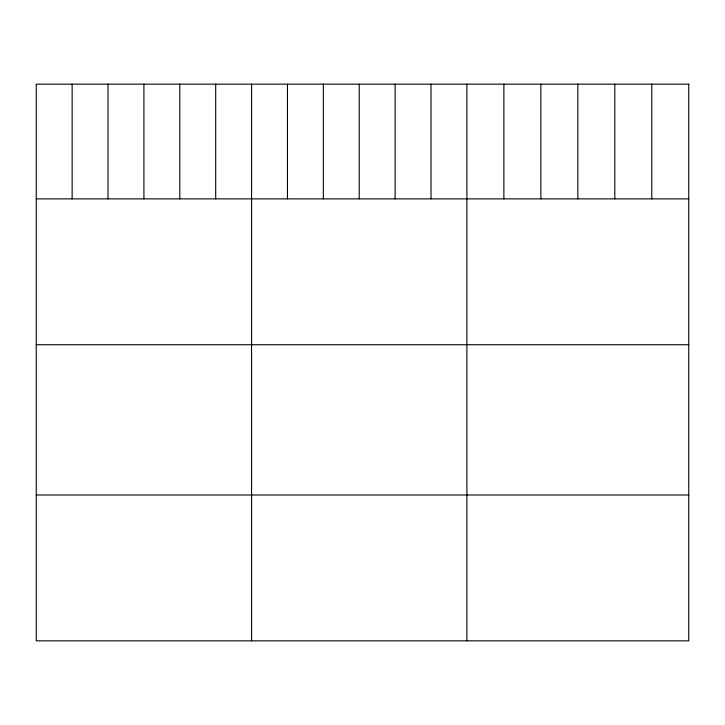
<?xml version="1.0" encoding="UTF-8"?>
<svg xmlns="http://www.w3.org/2000/svg" width="725" height="725" viewBox="0 0 725 725"><rect width="100%" height="100%" fill="white"/><g stroke="black" fill="none" stroke-linecap="round" stroke-linejoin="round"><path stroke-width="1.09" d="M36.25 198.877L688.75 198.877M36.25 344.719L688.75 344.719M36.25 494.985L688.75 494.985M651.775 84.163L651.775 198.877M614.8 84.163L614.8 198.877M577.825 84.163L577.825 198.877M540.85 84.163L540.85 198.877M503.875 84.163L503.875 198.877M466.9 84.163L466.9 640.837M431.013 84.163L431.013 198.877M395.125 84.163L395.125 198.877M359.237 84.163L359.237 198.877M323.35 84.163L323.35 198.877M287.462 84.163L287.462 198.877M251.575 84.163L251.575 640.837M215.688 84.163L215.688 198.877M179.8 84.163L179.8 198.877M143.913 84.163L143.913 198.877M108.025 84.163L108.025 198.877M72.137 84.163L72.137 198.877M688.75 84.163L36.25 84.163L36.25 640.837L688.75 640.837L688.75 84.163"/></g></svg>
